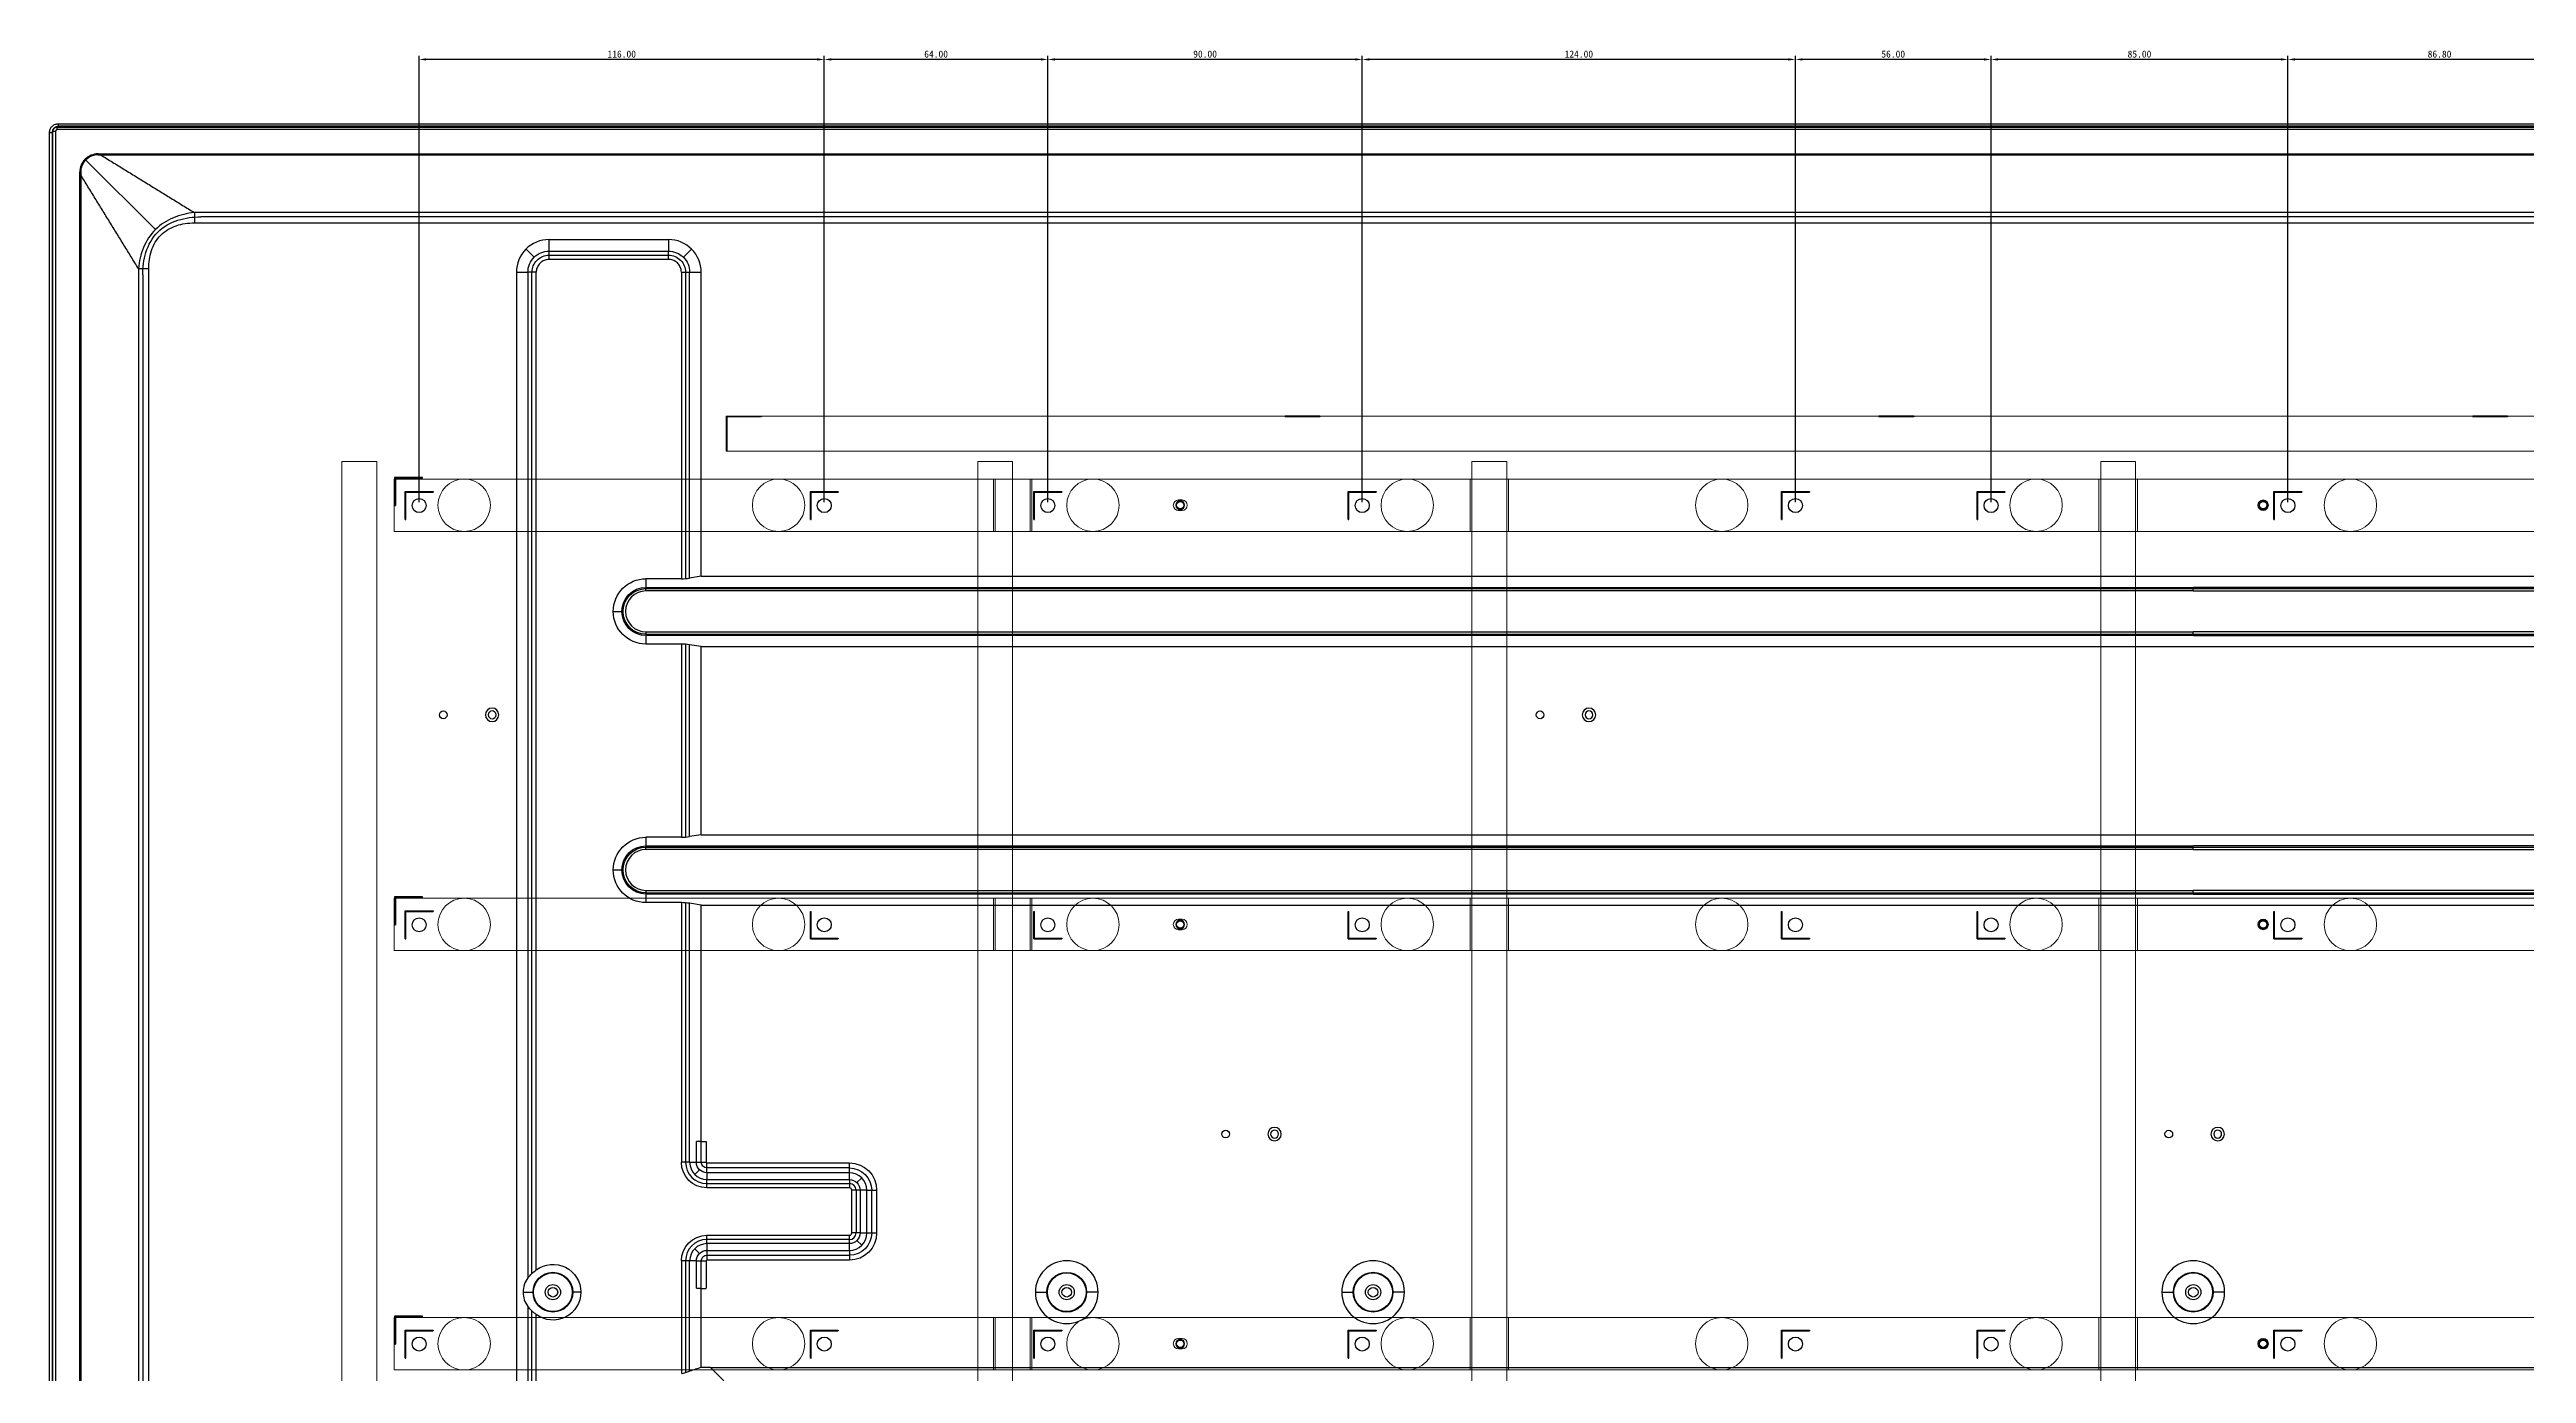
# Model space of a CAD drawing. Header units: millimetres. Extents: x 88 to 1316, y -3115 to -2187.
# Drawn here: x 88 to 797, y -2566 to -2187 of the extents above; entities that cross this region are included whole.
import ezdxf

# ---------------------------------------------------------------- set-up
doc = ezdxf.new("R2010")
doc.units = ezdxf.units.MM
doc.header["$LTSCALE"] = 46.255
doc.header["$PDMODE"] = 3
doc.header["$PDSIZE"] = 0.3125
doc.layers.get('0').update_dxf_attribs({"linetype": 'CONTINUOUS'})
doc.layers.get('Defpoints').update_dxf_attribs({"linetype": 'CONTINUOUS'})
doc.layers.add('1', color=7, linetype='CONTINUOUS', true_color=0xffffff)
doc.styles.get("Standard").update_dxf_attribs({"font": 'simfang.ttf'})
doc.dimstyles.new('002', dxfattribs={"dimscale": 0, "dimtxt": 2, "dimasz": 2, "dimexe": 1, "dimexo": 1, "dimgap": 0.5, "dimtad": 1, "dimzin": 0, "dimdsep": 46, "dimtxsty": 'Standard', "dimcen": 1, "dimclrd": 2, "dimclre": 2, "dimclrt": 5, "dimadec": 0, "dimazin": 0, "dimtp": 0.01, "dimtm": 0.01, "dimtfac": 1, "dimtofl": 0, "dimtmove": 0, "dimatfit": 3, "dimldrblk": 'CLOSED', "dimfxl": 1, "dimtolj": 1, "dimtzin": 0, "dimarcsym": 1})

# ---------------------------------------------------------------- blocks, each defined once
blk = doc.blocks.new('A$Cd3f30c15')
at = {"color": 3, "lineweight": 5}
for p, q in [((0, 15), (0, 0)), ((1082, 15), (0, 15)), ((171.5, 15), (171.5, 0)), ((172, 15), (172, 0)), ((182, 15), (182, 0)), ((182.5, 15), (182.5, 0)), ((308, 15), (308, 0)), ((308.5, 15), (308.5, 0)), ((318.5, 15), (318.5, 0)), ((319, 15), (319, 0)), ((488, 15), (488, 0)), ((488.5, 15), (488.5, 0)), ((498.5, 15), (498.5, 0)), ((499, 15), (499, 0)), ((224.5, 9), (225.5, 9)), ((1082, 0), (0, 0)), ((224.5, 6), (225.5, 6))]:
    blk.add_line(p, q, dxfattribs=at)
at = {"color": 3, "lineweight": 5, "extrusion": (0, 0, -1)}
for centre in [(-20, 7.5), (-110, 7.5), (-200, 7.5), (-290, 7.5), (-380, 7.5), (-470, 7.5)]:
    blk.add_circle(centre, 7.5, dxfattribs=at)
at = {"color": 3, "lineweight": 5}
for centre, radius in [((560, 7.5), 7.5), ((535, 7.5), 1.5)]:
    blk.add_circle(centre, radius, dxfattribs=at)
for centre, start, end in [((224.5, 7.5), 90, 270), ((225.5, 7.5), 270, 90)]:
    blk.add_arc(centre, 1.5, start, end, dxfattribs=at)
blk = doc.blocks.new('A$C6bac4a43')
at = {"color": 1, "lineweight": 5}
for p, q in [((-839.14, 10.32), (0.46, 10.32)), ((-839.14, 10.32), (-839.14, 0.32)), ((-839.14, 0.32), (0.46, 0.32))]:
    blk.add_line(p, q, dxfattribs=at)
blk = doc.blocks.new('0001')
at = {"color": 1, "lineweight": 5}
for p, q in [((358.97, -2809.12), (358.97, -2305.12)), ((368.97, -2305.12), (358.97, -2305.12)), ((368.97, -2809.12), (368.97, -2305.12)), ((358.97, -2809.12), (368.97, -2809.12))]:
    blk.add_line(p, q, dxfattribs=at)
blk = doc.blocks.new('*D451')
at = {"color": 2, "lineweight": -2, "transparency": 16777216}
for p, q in [((729.07, -2316.72), (729.07, -2189.02)), ((813.87, -2190.02), (731.07, -2190.02)), ((815.87, -2316.72), (815.87, -2189.02))]:
    blk.add_line(p, q, dxfattribs=at)
at = {"color": 2, "lineweight": 5, "transparency": 16777216}
for points in [[(731.07, -2189.69), (731.07, -2190.35), (729.07, -2190.02)], [(813.87, -2189.69), (813.87, -2190.35), (815.87, -2190.02)]]:
    blk.add_solid(points, dxfattribs=at)
at = {"layer": 'Defpoints', "color": 0, "lineweight": 5, "transparency": 16777216}
for p in [(729.07, -2190.02), (729.07, -2317.72), (815.87, -2317.72)]:
    blk.add_point(p, dxfattribs=at)
at = {"color": 5, "lineweight": 5, "transparency": 16777216, "insert": (772.47, -2188.5), "char_height": 2, "attachment_point": 5}
blk.add_mtext('\\A1;86.80', dxfattribs=at)
blk = doc.blocks.new('_CLOSED')
at = {"color": 0, "linetype": 'ByBlock'}
for p, q in [((0, 0), (-1, 0.17)), ((-1, 0.17), (-1, -0.17)), ((-1, -0.17), (0, 0)), ((-1, 0), (0, 0))]:
    blk.add_line(p, q, dxfattribs=at)
blk = doc.blocks.new('*D452')
at = {"color": 2, "lineweight": -2, "transparency": 16777216}
for p, q in [((644.07, -2316.72), (644.07, -2189.02)), ((727.07, -2190.02), (646.07, -2190.02)), ((729.07, -2316.72), (729.07, -2189.02))]:
    blk.add_line(p, q, dxfattribs=at)
at = {"color": 2, "lineweight": 5, "transparency": 16777216}
for points in [[(646.07, -2189.69), (646.07, -2190.35), (644.07, -2190.02)], [(727.07, -2189.69), (727.07, -2190.35), (729.07, -2190.02)]]:
    blk.add_solid(points, dxfattribs=at)
at = {"layer": 'Defpoints', "color": 0, "lineweight": 5, "transparency": 16777216}
for p in [(644.07, -2190.02), (644.07, -2317.72), (729.07, -2317.72)]:
    blk.add_point(p, dxfattribs=at)
at = {"color": 5, "lineweight": 5, "transparency": 16777216, "insert": (686.57, -2188.5), "char_height": 2, "attachment_point": 5}
blk.add_mtext('\\A1;85.00', dxfattribs=at)
blk = doc.blocks.new('*D453')
at = {"color": 2, "lineweight": -2, "transparency": 16777216}
for p, q in [((588.07, -2316.72), (588.07, -2189.02)), ((642.07, -2190.02), (590.07, -2190.02)), ((644.07, -2316.72), (644.07, -2189.02))]:
    blk.add_line(p, q, dxfattribs=at)
at = {"color": 2, "lineweight": 5, "transparency": 16777216}
for points in [[(590.07, -2189.69), (590.07, -2190.35), (588.07, -2190.02)], [(642.07, -2189.69), (642.07, -2190.35), (644.07, -2190.02)]]:
    blk.add_solid(points, dxfattribs=at)
at = {"layer": 'Defpoints', "color": 0, "lineweight": 5, "transparency": 16777216}
for p in [(588.07, -2190.02), (588.07, -2317.72), (644.07, -2317.72)]:
    blk.add_point(p, dxfattribs=at)
at = {"color": 5, "lineweight": 5, "transparency": 16777216, "insert": (616.07, -2188.5), "char_height": 2, "attachment_point": 5}
blk.add_mtext('\\A1;56.00', dxfattribs=at)
blk = doc.blocks.new('*D454')
at = {"color": 2, "lineweight": -2, "transparency": 16777216}
for p, q in [((464.07, -2316.72), (464.07, -2189.02)), ((586.07, -2190.02), (466.07, -2190.02)), ((588.07, -2316.72), (588.07, -2189.02))]:
    blk.add_line(p, q, dxfattribs=at)
at = {"color": 2, "lineweight": 5, "transparency": 16777216}
for points in [[(466.07, -2189.69), (466.07, -2190.35), (464.07, -2190.02)], [(586.07, -2189.69), (586.07, -2190.35), (588.07, -2190.02)]]:
    blk.add_solid(points, dxfattribs=at)
at = {"layer": 'Defpoints', "color": 0, "lineweight": 5, "transparency": 16777216}
for p in [(464.07, -2190.02), (464.07, -2317.72), (588.07, -2317.72)]:
    blk.add_point(p, dxfattribs=at)
at = {"color": 5, "lineweight": 5, "transparency": 16777216, "insert": (526.07, -2188.5), "char_height": 2, "attachment_point": 5}
blk.add_mtext('\\A1;124.00', dxfattribs=at)
blk = doc.blocks.new('*D455')
at = {"color": 2, "lineweight": -2, "transparency": 16777216}
for p, q in [((374.07, -2316.72), (374.07, -2189.02)), ((462.07, -2190.02), (376.07, -2190.02)), ((464.07, -2316.72), (464.07, -2189.02))]:
    blk.add_line(p, q, dxfattribs=at)
at = {"color": 2, "lineweight": 5, "transparency": 16777216}
for points in [[(376.07, -2189.69), (376.07, -2190.35), (374.07, -2190.02)], [(462.07, -2189.69), (462.07, -2190.35), (464.07, -2190.02)]]:
    blk.add_solid(points, dxfattribs=at)
at = {"layer": 'Defpoints', "color": 0, "lineweight": 5, "transparency": 16777216}
for p in [(374.07, -2190.02), (374.07, -2317.72), (464.07, -2317.72)]:
    blk.add_point(p, dxfattribs=at)
at = {"color": 5, "lineweight": 5, "transparency": 16777216, "insert": (419.07, -2188.5), "char_height": 2, "attachment_point": 5}
blk.add_mtext('\\A1;90.00', dxfattribs=at)
blk = doc.blocks.new('*D456')
at = {"color": 2, "lineweight": -2, "transparency": 16777216}
for p, q in [((310.07, -2316.72), (310.07, -2189.02)), ((372.07, -2190.02), (312.07, -2190.02)), ((374.07, -2316.72), (374.07, -2189.02))]:
    blk.add_line(p, q, dxfattribs=at)
at = {"color": 2, "lineweight": 5, "transparency": 16777216}
for points in [[(312.07, -2189.69), (312.07, -2190.35), (310.07, -2190.02)], [(372.07, -2189.69), (372.07, -2190.35), (374.07, -2190.02)]]:
    blk.add_solid(points, dxfattribs=at)
at = {"layer": 'Defpoints', "color": 0, "lineweight": 5, "transparency": 16777216}
for p in [(310.07, -2190.02), (310.07, -2317.72), (374.07, -2317.72)]:
    blk.add_point(p, dxfattribs=at)
at = {"color": 5, "lineweight": 5, "transparency": 16777216, "insert": (342.07, -2188.5), "char_height": 2, "attachment_point": 5}
blk.add_mtext('\\A1;64.00', dxfattribs=at)
blk = doc.blocks.new('*D457')
at = {"color": 2, "lineweight": -2, "transparency": 16777216}
for p, q in [((194.07, -2316.72), (194.07, -2189.02)), ((308.07, -2190.02), (196.07, -2190.02)), ((310.07, -2316.72), (310.07, -2189.02))]:
    blk.add_line(p, q, dxfattribs=at)
at = {"color": 2, "lineweight": 5, "transparency": 16777216}
for points in [[(196.07, -2189.69), (196.07, -2190.35), (194.07, -2190.02)], [(308.07, -2189.69), (308.07, -2190.35), (310.07, -2190.02)]]:
    blk.add_solid(points, dxfattribs=at)
at = {"layer": 'Defpoints', "color": 0, "lineweight": 5, "transparency": 16777216}
for p in [(194.07, -2190.02), (194.07, -2317.72), (310.07, -2317.72)]:
    blk.add_point(p, dxfattribs=at)
at = {"color": 5, "lineweight": 5, "transparency": 16777216, "insert": (252.07, -2188.5), "char_height": 2, "attachment_point": 5}
blk.add_mtext('\\A1;116.00', dxfattribs=at)

msp = doc.modelspace()

# ---------------------------------------------------------------- linework, layer by layer
at = {"layer": '1', "color": 7, "linetype": 'Continuous'}
for p, q in [((88.266, -2912.179), (88.266, -2210.935)), ((88.266, -2210.935), (89.016, -2210.935)), ((89.016, -2210.935), (89.016, -2912.179)), ((89.216, -2912.179), (89.216, -2210.619)), ((89.966, -2210.619), (89.216, -2210.619)), ((89.966, -2210.619), (89.966, -2912.179)), ((90.466, -2209.369), (1313.466, -2209.369)), ((90.466, -2210.119), (90.466, -2209.369)), ((1313.466, -2210.119), (90.466, -2210.119)), ((90.782, -2208.419), (1313.15, -2208.419)), ((90.782, -2208.419), (90.782, -2209.169)), ((1313.15, -2209.169), (90.782, -2209.169)), ((98.595, -2218.748), (98.477, -2218.631)), ((118.573, -2238.726), (98.666, -2218.819)), ((102.166, -2217.053), (1301.766, -2217.053)), ((102.9, -2217.337), (1301.032, -2217.337)), ((96.899, -2865.712), (96.899, -2222.319)), ((97.184, -2223.054), (97.184, -2867.592)), ((1274.214, -2233.851), (129.718, -2233.851)), ((129.718, -2236.821), (1274.214, -2236.821)), ((1272.37, -2235.081), (131.562, -2235.081)), ((226.989, -2246.662), (224.685, -2244.358)), ((231.277, -2241.577), (265.455, -2241.577)), ((231.277, -2244.885), (265.455, -2244.885)), ((231.277, -2247.267), (231.277, -2244.885)), ((231.277, -2246.055), (265.455, -2246.055)), ((265.455, -2247.267), (231.277, -2247.267)), ((265.455, -2247.267), (265.455, -2244.885)), ((272.047, -2244.358), (269.743, -2246.662)), ((113.698, -2249.872), (113.698, -2872.33)), ((114.928, -2251.715), (114.928, -2871.1)), ((116.668, -2872.33), (116.668, -2249.872)), ((221.904, -2250.95), (221.904, -2652.097)), ((221.954, -2250.95), (225.213, -2250.95)), ((225.213, -2250.95), (225.213, -2538.737)), ((227.594, -2250.95), (225.213, -2250.95)), ((226.383, -2537.449), (226.383, -2250.95)), ((227.594, -2536.435), (227.594, -2250.95)), ((269.138, -2250.95), (269.138, -2338.611)), ((269.138, -2250.95), (271.519, -2250.95)), ((270.349, -2250.95), (270.349, -2338.564)), ((271.519, -2338.427), (271.519, -2250.95)), ((271.519, -2250.95), (274.778, -2250.95)), ((274.828, -2337.957), (274.828, -2250.95)), ((281.966, -2292.119), (291.966, -2292.119)), ((281.966, -2292.119), (281.966, -2302.119)), ((291.966, -2292.319), (282.166, -2292.319)), ((282.166, -2292.319), (282.166, -2302.119)), ((291.966, -2292.119), (291.966, -2292.319)), ((441.966, -2292.119), (441.966, -2292.319)), ((451.966, -2292.119), (441.966, -2292.119)), ((451.966, -2292.319), (441.966, -2292.319)), ((451.966, -2292.119), (451.966, -2292.319)), ((611.966, -2292.119), (611.966, -2292.319)), ((621.966, -2292.119), (611.966, -2292.119)), ((621.966, -2292.319), (611.966, -2292.319)), ((621.966, -2292.119), (621.966, -2292.319)), ((781.966, -2292.119), (781.966, -2292.319)), ((791.966, -2292.119), (781.966, -2292.119)), ((791.966, -2292.319), (781.966, -2292.319)), ((791.966, -2292.119), (791.966, -2292.319)), ((282.166, -2302.119), (281.966, -2302.119)), ((195.066, -2309.719), (187.066, -2309.719)), ((187.066, -2309.719), (187.066, -2317.719)), ((195.066, -2309.919), (187.266, -2309.919)), ((187.266, -2309.919), (187.266, -2317.719)), ((195.066, -2309.919), (195.066, -2309.719)), ((187.066, -2317.719), (187.266, -2317.719)), ((190.066, -2321.719), (190.066, -2313.719)), ((190.066, -2313.719), (198.066, -2313.719)), ((190.266, -2321.719), (190.266, -2313.919)), ((190.266, -2313.919), (198.066, -2313.919)), ((198.066, -2313.719), (198.066, -2313.919)), ((306.066, -2313.719), (314.066, -2313.719)), ((306.066, -2321.719), (306.066, -2313.719)), ((306.266, -2321.719), (306.266, -2313.919)), ((306.266, -2313.919), (314.066, -2313.919)), ((314.066, -2313.719), (314.066, -2313.919)), ((370.066, -2313.719), (378.066, -2313.719)), ((370.066, -2321.719), (370.066, -2313.719)), ((370.266, -2321.719), (370.266, -2313.919)), ((370.266, -2313.919), (378.066, -2313.919)), ((378.066, -2313.719), (378.066, -2313.919)), ((460.066, -2313.719), (468.066, -2313.719)), ((460.066, -2321.719), (460.066, -2313.719)), ((460.266, -2321.719), (460.266, -2313.919)), ((460.266, -2313.919), (468.066, -2313.919)), ((468.066, -2313.719), (468.066, -2313.919)), ((584.066, -2321.719), (584.066, -2313.719)), ((584.066, -2313.719), (592.066, -2313.719)), ((584.266, -2321.719), (584.266, -2313.919)), ((584.266, -2313.919), (592.066, -2313.919)), ((592.066, -2313.719), (592.066, -2313.919)), ((640.066, -2321.719), (640.066, -2313.719)), ((640.066, -2313.719), (648.066, -2313.719)), ((640.266, -2321.719), (640.266, -2313.919)), ((640.266, -2313.919), (648.066, -2313.919)), ((648.066, -2313.719), (648.066, -2313.919)), ((725.066, -2313.719), (733.066, -2313.719)), ((725.066, -2321.719), (725.066, -2313.719)), ((725.266, -2313.919), (733.066, -2313.919)), ((725.266, -2321.719), (725.266, -2313.919)), ((733.066, -2313.719), (733.066, -2313.919)), ((190.066, -2321.719), (190.266, -2321.719)), ((306.066, -2321.719), (306.266, -2321.719)), ((370.066, -2321.719), (370.266, -2321.719)), ((460.066, -2321.719), (460.266, -2321.719)), ((584.066, -2321.719), (584.266, -2321.719)), ((640.066, -2321.719), (640.266, -2321.719)), ((725.066, -2321.719), (725.266, -2321.719)), ((269.138, -2338.662), (259.018, -2338.662)), ((259.018, -2338.712), (259.018, -2341.13)), ((274.828, -2337.957), (271.519, -2338.478)), ((274.828, -2337.957), (1129.104, -2337.957)), ((259.018, -2341.13), (701.966, -2341.13)), ((259.018, -2342.165), (259.018, -2341.13)), ((259.018, -2341.478), (701.966, -2341.478)), ((701.966, -2342.165), (259.018, -2342.165)), ((701.966, -2341.478), (1144.914, -2341.478)), ((701.966, -2342.165), (1144.914, -2342.165)), ((1144.914, -2341.13), (702.021, -2341.13)), ((249.71, -2348.019), (252.128, -2348.019)), ((259.018, -2353.874), (701.966, -2353.874)), ((259.018, -2353.874), (259.018, -2354.909)), ((1144.914, -2353.874), (701.966, -2353.874)), ((259.018, -2354.561), (701.966, -2354.561)), ((259.018, -2354.909), (259.018, -2357.327)), ((701.966, -2354.909), (259.018, -2354.909)), ((269.138, -2357.377), (259.018, -2357.377)), ((269.138, -2357.428), (269.138, -2412.611)), ((270.349, -2357.474), (270.349, -2412.565)), ((274.828, -2358.082), (271.519, -2357.561)), ((271.519, -2412.427), (271.519, -2357.612)), ((274.828, -2358.082), (1129.104, -2358.082)), ((274.828, -2411.957), (274.828, -2358.082)), ((701.966, -2354.561), (1144.914, -2354.561)), ((702.021, -2354.909), (1144.914, -2354.909)), ((269.138, -2412.662), (259.018, -2412.662)), ((259.018, -2412.712), (259.018, -2415.13)), ((259.018, -2415.13), (701.966, -2415.13)), ((259.018, -2416.165), (259.018, -2415.13)), ((259.018, -2415.478), (701.966, -2415.478)), ((701.966, -2416.165), (259.018, -2416.165)), ((274.828, -2411.957), (271.519, -2412.478)), ((274.828, -2411.957), (1129.104, -2411.957)), ((701.966, -2415.478), (1144.914, -2415.478)), ((701.966, -2416.165), (1144.914, -2416.165)), ((1144.914, -2415.13), (702.021, -2415.13)), ((249.71, -2422.019), (252.128, -2422.019)), ((187.066, -2429.719), (187.066, -2437.719)), ((195.066, -2429.719), (187.066, -2429.719)), ((195.066, -2429.919), (187.266, -2429.919)), ((187.266, -2429.919), (187.266, -2437.719)), ((195.066, -2429.919), (195.066, -2429.719)), ((259.018, -2427.874), (701.966, -2427.874)), ((259.018, -2427.874), (259.018, -2428.909)), ((259.018, -2428.561), (701.966, -2428.561)), ((259.018, -2428.909), (259.018, -2431.327)), ((701.966, -2428.909), (259.018, -2428.909)), ((269.138, -2431.377), (259.018, -2431.377)), ((269.138, -2431.429), (269.138, -2505.69)), ((270.349, -2431.475), (270.349, -2505.69)), ((274.828, -2432.082), (271.519, -2431.561)), ((271.519, -2505.69), (271.519, -2431.612)), ((274.828, -2432.082), (1129.104, -2432.082)), ((274.828, -2499.7), (274.828, -2432.082)), ((1144.914, -2427.874), (701.966, -2427.874)), ((701.966, -2428.561), (1144.914, -2428.561)), ((702.021, -2428.909), (1144.914, -2428.909)), ((187.066, -2437.719), (187.266, -2437.719)), ((190.066, -2441.719), (190.066, -2433.719)), ((190.066, -2433.719), (198.066, -2433.719)), ((190.266, -2433.919), (198.066, -2433.919)), ((190.266, -2441.719), (190.266, -2433.919)), ((198.066, -2433.719), (198.066, -2433.919)), ((306.066, -2441.716), (306.066, -2433.916)), ((306.066, -2433.916), (306.266, -2433.916)), ((306.266, -2441.516), (306.266, -2433.916)), ((370.066, -2433.916), (370.266, -2433.916)), ((370.066, -2441.716), (370.066, -2433.916)), ((370.266, -2441.516), (370.266, -2433.916)), ((460.066, -2441.716), (460.066, -2433.916)), ((460.066, -2433.916), (460.266, -2433.916)), ((460.266, -2441.516), (460.266, -2433.916)), ((584.066, -2433.916), (584.266, -2433.916)), ((584.066, -2441.716), (584.066, -2433.916)), ((584.066, -2433.919), (584.266, -2433.919)), ((584.066, -2441.719), (584.066, -2433.919)), ((584.266, -2441.516), (584.266, -2433.916)), ((584.266, -2441.519), (584.266, -2433.919)), ((640.066, -2441.719), (640.066, -2433.919)), ((640.066, -2433.919), (640.266, -2433.919)), ((640.266, -2441.519), (640.266, -2433.919)), ((725.066, -2441.719), (725.066, -2433.919)), ((725.066, -2433.919), (725.266, -2433.919)), ((725.266, -2441.519), (725.266, -2433.919)), ((190.066, -2441.719), (190.266, -2441.719)), ((306.066, -2441.716), (314.066, -2441.716)), ((306.266, -2441.516), (314.066, -2441.516)), ((314.066, -2441.516), (314.066, -2441.716)), ((370.066, -2441.716), (378.066, -2441.716)), ((370.266, -2441.516), (378.066, -2441.516)), ((378.066, -2441.516), (378.066, -2441.716)), ((460.066, -2441.716), (468.066, -2441.716)), ((460.266, -2441.516), (468.066, -2441.516)), ((468.066, -2441.516), (468.066, -2441.716)), ((584.066, -2441.716), (592.066, -2441.716)), ((584.066, -2441.719), (592.066, -2441.719)), ((584.266, -2441.516), (592.066, -2441.516)), ((584.266, -2441.519), (592.066, -2441.519)), ((592.066, -2441.516), (592.066, -2441.716)), ((592.066, -2441.519), (592.066, -2441.719)), ((640.066, -2441.719), (648.066, -2441.719)), ((640.266, -2441.519), (648.066, -2441.519)), ((648.066, -2441.519), (648.066, -2441.719)), ((725.066, -2441.719), (733.066, -2441.719)), ((725.266, -2441.519), (733.066, -2441.519)), ((733.066, -2441.519), (733.066, -2441.719)), ((274.828, -2499.7), (273.454, -2499.7)), ((273.454, -2505.69), (273.454, -2499.75)), ((274.828, -2499.7), (276.25, -2499.7)), ((274.828, -2505.69), (274.828, -2499.75)), ((276.25, -2499.75), (276.25, -2505.69)), ((271.519, -2505.69), (269.138, -2505.69)), ((271.519, -2505.69), (273.454, -2505.69)), ((274.333, -2507.811), (272.965, -2509.18)), ((273.454, -2505.69), (276.25, -2505.69)), ((276.455, -2505.895), (317.256, -2505.895)), ((276.455, -2508.69), (276.455, -2505.895)), ((317.256, -2507.317), (276.455, -2507.317)), ((276.455, -2508.69), (276.455, -2510.625)), ((317.256, -2508.69), (276.455, -2508.69)), ((317.256, -2508.69), (317.256, -2505.895)), ((317.256, -2510.625), (317.256, -2508.69)), ((320.791, -2510.154), (319.423, -2511.523)), ((276.455, -2510.625), (317.256, -2510.625)), ((276.455, -2513.006), (276.455, -2510.625)), ((276.455, -2511.795), (317.256, -2511.795)), ((317.256, -2513.006), (276.455, -2513.006)), ((317.256, -2510.625), (317.256, -2513.006)), ((317.939, -2525.917), (317.939, -2513.69)), ((320.32, -2513.69), (317.939, -2513.69)), ((319.15, -2513.69), (319.15, -2525.917)), ((322.255, -2513.69), (320.32, -2513.69)), ((320.32, -2513.69), (320.32, -2525.917)), ((322.255, -2525.917), (322.255, -2513.69)), ((322.255, -2513.69), (325.051, -2513.69)), ((323.629, -2525.917), (323.629, -2513.69)), ((325.051, -2513.69), (325.051, -2525.917)), ((272.965, -2530.427), (274.333, -2531.795)), ((276.455, -2526.6), (317.256, -2526.6)), ((276.455, -2528.981), (276.455, -2526.6)), ((317.256, -2527.811), (276.455, -2527.811)), ((276.455, -2528.981), (276.455, -2530.916)), ((317.256, -2528.981), (276.455, -2528.981)), ((276.455, -2530.916), (317.256, -2530.916)), ((276.455, -2530.916), (276.455, -2533.712)), ((317.256, -2528.981), (317.256, -2526.6)), ((317.256, -2530.916), (317.256, -2528.981)), ((317.256, -2530.916), (317.256, -2533.712)), ((320.32, -2525.917), (317.939, -2525.917)), ((319.423, -2528.084), (320.791, -2529.452)), ((320.32, -2525.917), (322.255, -2525.917)), ((322.255, -2525.917), (325.051, -2525.917)), ((269.138, -2533.917), (269.138, -2566.086)), ((271.519, -2533.917), (269.138, -2533.917)), ((270.349, -2533.917), (270.349, -2565.827)), ((273.454, -2533.917), (271.519, -2533.917)), ((271.519, -2565.46), (271.519, -2533.917)), ((273.454, -2541.744), (273.454, -2533.917)), ((273.454, -2533.917), (276.25, -2533.917)), ((274.828, -2541.744), (274.828, -2533.917)), ((276.25, -2533.917), (276.25, -2541.744)), ((276.455, -2532.29), (317.256, -2532.29)), ((317.256, -2533.712), (276.455, -2533.712)), ((223.861, -2542.879), (226.679, -2542.879)), ((240.292, -2542.879), (238.053, -2542.879)), ((274.828, -2541.794), (273.454, -2541.794)), ((274.828, -2564.453), (274.828, -2541.794)), ((274.828, -2541.794), (276.25, -2541.794)), ((370.53, -2542.883), (373.779, -2542.883)), ((388.402, -2542.883), (385.153, -2542.883)), ((458.233, -2542.879), (461.479, -2542.879)), ((476.099, -2542.879), (472.853, -2542.879)), ((693.033, -2542.879), (696.279, -2542.879)), ((710.899, -2542.879), (707.653, -2542.879)), ((187.066, -2549.719), (187.066, -2557.719)), ((195.066, -2549.719), (187.066, -2549.719)), ((187.266, -2549.919), (187.266, -2557.719)), ((195.066, -2549.919), (187.266, -2549.919)), ((195.066, -2549.919), (195.066, -2549.719)), ((225.213, -2547.018), (225.213, -2653.681)), ((226.383, -2654.652), (226.383, -2548.308)), ((227.594, -2655.913), (227.594, -2549.321)), ((187.066, -2557.719), (187.266, -2557.719)), ((190.066, -2561.719), (190.066, -2553.719)), ((190.066, -2553.719), (198.066, -2553.719)), ((190.266, -2553.919), (198.066, -2553.919)), ((190.266, -2561.719), (190.266, -2553.919)), ((198.066, -2553.719), (198.066, -2553.919)), ((306.066, -2561.719), (306.066, -2553.719)), ((306.066, -2553.719), (314.066, -2553.719)), ((306.266, -2561.719), (306.266, -2553.919)), ((306.266, -2553.919), (314.066, -2553.919)), ((314.066, -2553.719), (314.066, -2553.919)), ((370.066, -2553.719), (378.066, -2553.719)), ((370.066, -2561.719), (370.066, -2553.719)), ((370.266, -2553.919), (378.066, -2553.919)), ((370.266, -2561.719), (370.266, -2553.919)), ((378.066, -2553.719), (378.066, -2553.919)), ((460.066, -2561.719), (460.066, -2553.719)), ((460.066, -2553.719), (468.066, -2553.719)), ((460.266, -2553.919), (468.066, -2553.919)), ((460.266, -2561.719), (460.266, -2553.919)), ((468.066, -2553.719), (468.066, -2553.919)), ((584.066, -2561.719), (584.066, -2553.719)), ((584.066, -2553.719), (592.066, -2553.719)), ((584.266, -2561.719), (584.266, -2553.919)), ((584.266, -2553.919), (592.066, -2553.919)), ((592.066, -2553.719), (592.066, -2553.919)), ((640.066, -2561.719), (640.066, -2553.719)), ((640.066, -2553.719), (648.066, -2553.719)), ((640.266, -2561.719), (640.266, -2553.919)), ((640.266, -2553.919), (648.066, -2553.919)), ((648.066, -2553.719), (648.066, -2553.919)), ((725.066, -2561.719), (725.066, -2553.719)), ((725.066, -2553.719), (733.066, -2553.719)), ((725.266, -2553.919), (733.066, -2553.919)), ((725.266, -2561.719), (725.266, -2553.919)), ((733.066, -2553.719), (733.066, -2553.919)), ((190.066, -2561.719), (190.266, -2561.719)), ((277.493, -2564.397), (1126.439, -2564.397)), ((277.529, -2564.432), (281.329, -2568.233)), ((306.066, -2561.719), (306.266, -2561.719)), ((370.066, -2561.719), (370.266, -2561.719)), ((460.066, -2561.719), (460.266, -2561.719)), ((584.066, -2561.719), (584.266, -2561.719)), ((640.066, -2561.719), (640.266, -2561.719)), ((725.066, -2561.719), (725.266, -2561.719))]:
    msp.add_line(p, q, dxfattribs=at)
for centre, radius in [((194.066, -2317.719), 2), ((310.066, -2317.719), 2), ((374.066, -2317.719), 2), ((411.966, -2317.619), 1.05), ((464.066, -2317.719), 2), ((588.066, -2317.719), 2), ((644.066, -2317.719), 2), ((721.966, -2317.619), 1.05), ((729.066, -2317.719), 2), ((200.966, -2377.619), 1.1), ((514.966, -2377.619), 1.1), ((194.066, -2437.719), 2), ((310.066, -2437.719), 2), ((374.066, -2437.719), 2), ((411.966, -2437.616), 1.05), ((464.066, -2437.719), 2), ((588.066, -2437.719), 2), ((644.066, -2437.719), 2), ((721.966, -2437.619), 1.05), ((729.066, -2437.719), 2), ((424.966, -2497.619), 1.1), ((694.966, -2497.619), 1.1), ((232.366, -2542.879), 5.627), ((232.366, -2542.879), 5.534), ((379.466, -2542.883), 5.627), ((379.466, -2542.883), 5.534), ((467.166, -2542.879), 5.627), ((467.166, -2542.879), 5.534), ((701.966, -2542.879), 5.627), ((701.966, -2542.879), 5.534), ((194.066, -2557.719), 2), ((310.066, -2557.719), 2), ((374.066, -2557.719), 2), ((411.966, -2557.619), 1.05), ((464.066, -2557.719), 2), ((588.066, -2557.719), 2), ((644.066, -2557.719), 2), ((721.966, -2557.619), 1.05), ((729.066, -2557.719), 2)]:
    msp.add_circle(centre, radius, dxfattribs=at)
at = {"layer": '1', "color": 7, "linetype": 'Continuous', "extrusion": (0, 0, -1)}
for centre, radius in [((-411.966, -2317.619), 1.25), ((-721.966, -2317.619), 1.25), ((-214.966, -2377.619), 1.925), ((-214.966, -2377.619), 1.125), ((-528.966, -2377.619), 1.925), ((-528.966, -2377.619), 1.125), ((-411.966, -2437.616), 1.25), ((-721.966, -2437.619), 1.25), ((-438.966, -2497.619), 1.925), ((-708.966, -2497.619), 1.925), ((-438.966, -2497.619), 1.125), ((-708.966, -2497.619), 1.125), ((-411.966, -2557.619), 1.25), ((-721.966, -2557.619), 1.25)]:
    msp.add_circle(centre, radius, dxfattribs=at)
for centre, radius, start, end in [((-90.466, -2210.619), 1.25, 0, 90), ((-259.018, -2348.019), 9.358, 270, 90), ((-259.018, -2348.019), 6.89, 270, 90), ((-259.018, -2348.019), 6.542, 270, 90), ((-259.018, -2422.019), 9.358, 270, 90), ((-259.018, -2422.019), 6.89, 270, 90), ((-259.018, -2422.019), 6.542, 270, 90), ((-276.455, -2505.69), 7.317, 270, 0), ((-276.455, -2505.69), 3, 270, 0), ((-276.455, -2505.69), 1.627, 270, 0), ((-317.256, -2513.69), 7.795, 90, 180), ((-317.256, -2513.69), 6.373, 90, 180), ((-317.256, -2513.69), 3.065, 90, 180), ((-276.455, -2533.917), 7.317, 0, 90), ((-276.455, -2533.917), 3, 0, 90), ((-317.256, -2525.917), 3.065, 180, 270), ((-317.256, -2525.917), 7.795, 180, 270), ((-317.256, -2525.917), 6.373, 180, 270), ((-232.366, -2542.879), 5.687, 360, 180), ((-232.366, -2542.879), 7.976, 53.2531, 180), ((-276.455, -2533.917), 1.627, 0, 90), ((-379.466, -2542.883), 5.687, 360, 180), ((-467.166, -2542.879), 5.687, 360, 180), ((-701.966, -2542.879), 5.687, 360, 180), ((-232.366, -2542.879), 5.687, 180, 360), ((-232.366, -2542.879), 7.976, 180, 306.7469), ((-232.366, -2542.879), 2.175, 0, 180), ((-232.366, -2542.879), 2.175, 180, 0), ((-232.366, -2542.879), 1.375, 0, 180), ((-232.366, -2542.879), 1.375, 180, 0), ((-379.466, -2542.883), 5.687, 180, 360), ((-379.466, -2542.883), 2.175, 0, 180), ((-379.466, -2542.883), 2.175, 180, 0), ((-379.466, -2542.883), 1.375, 0, 180), ((-379.466, -2542.883), 1.375, 180, 0), ((-467.166, -2542.879), 5.687, 180, 360), ((-467.166, -2542.879), 2.175, 0, 180), ((-467.166, -2542.879), 2.175, 180, 0), ((-467.166, -2542.879), 1.375, 0, 180), ((-467.166, -2542.879), 1.375, 180, 0), ((-701.966, -2542.879), 5.687, 180, 360), ((-701.966, -2542.879), 2.175, 0, 180), ((-701.966, -2542.879), 2.175, 180, 0), ((-701.966, -2542.879), 1.375, 0, 180), ((-701.966, -2542.879), 1.375, 180, 0)]:
    msp.add_arc(centre, radius, start, end, dxfattribs=at)
at = {"layer": '1', "color": 7, "linetype": 'Continuous'}
for centre, radius, start, end in [((90.466, -2210.619), 0.5, 90, 180), ((259.018, -2348.019), 5.855, 90, 270), ((259.018, -2422.019), 5.855, 90, 270), ((276.455, -2505.69), 6.105, 180, 270), ((276.455, -2505.69), 4.935, 180, 270), ((276.455, -2505.69), 0.205, 180, 270), ((317.256, -2513.69), 5, 0, 90), ((317.256, -2513.69), 1.895, 0, 89.999999), ((317.256, -2513.69), 0.683, 0, 90), ((276.455, -2533.917), 6.105, 90, 180), ((276.455, -2533.917), 4.935, 90, 180), ((317.256, -2525.917), 5, 270, 0), ((317.256, -2525.917), 0.683, 270, 0), ((317.256, -2525.917), 1.895, 270.000001, 0), ((276.455, -2533.917), 0.205, 90, 180), ((379.466, -2542.883), 8.986, 0, 180), ((467.166, -2542.879), 8.983, 0, 180), ((701.966, -2542.879), 8.983, 0, 180), ((379.466, -2542.883), 8.986, 180, 0), ((467.166, -2542.879), 8.983, 180, 0), ((701.966, -2542.879), 8.983, 180, 0)]:
    msp.add_arc(centre, radius, start, end, dxfattribs=at)
for centre, major_axis, ratio, start_param, end_param in [((269.138, -2333.264), (9.2, 0), 0.5866965, 4.712389, 4.9741884), ((269.138, -2362.775), (9.2, 0), 0.5866965, 1.3089969, 1.5707963), ((269.138, -2407.264), (9.2, 0), 0.5866965, 4.712389, 4.9741884), ((269.138, -2436.775), (9.2, 0), 0.5866965, 1.3089969, 1.5707963), ((230.796, -2542.879), (6.984, 0), 0.9743966, 2.4970434, 3.1415927), ((230.796, -2542.879), (6.984, 0), 0.9743966, 3.1415927, 3.7861419), ((303.073, -2635.327), (-38.524, 66.568), 0.7506225, 6.0905446, 6.15011), ((309.424, -2641.677), (64.961, -64.961), 0.6444005, 2.5691639, 2.607381)]:
    msp.add_ellipse(centre, major_axis=major_axis, ratio=ratio, start_param=start_param, end_param=end_param, dxfattribs=at)
for points, knots in [([(88.266, -2210.935), (88.266, -2210.935), (88.266, -2210.935), (88.266, -2210.617), (88.331, -2210.294), (88.556, -2209.743), (88.705, -2209.501), (89.072, -2209.079), (89.296, -2208.895), (89.788, -2208.612), (90.063, -2208.51), (90.488, -2208.433), (90.635, -2208.419), (90.781, -2208.419), (90.782, -2208.419), (90.782, -2208.419)], [0, 0, 0, 0, 0.0000153, 0.0000153, 0.2442071, 0.2442071, 0.4555254, 0.4555254, 0.6711557, 0.6711557, 0.8889892, 0.8889892, 0.9999847, 0.9999847, 1, 1, 1, 1]), ([(90.782, -2209.169), (90.679, -2209.169), (90.577, -2209.179), (90.279, -2209.232), (90.086, -2209.303), (89.739, -2209.501), (89.581, -2209.631), (89.322, -2209.929), (89.217, -2210.1), (89.061, -2210.486), (89.016, -2210.713), (89.016, -2210.935)], [0, 0, 0, 0, 0.1101485, 0.1101485, 0.3279374, 0.3279374, 0.5447776, 0.5447776, 0.7569573, 0.7569573, 1, 1, 1, 1]), ([(90.473, -2210.072), (90.373, -2210.154), (90.276, -2210.241), (90.094, -2210.422), (90.009, -2210.517), (89.929, -2210.615)], [0, 0, 0, 0, 0.5061794, 0.5061794, 1, 1, 1, 1]), ([(102.166, -2217.053), (100.773, -2217.053), (99.422, -2217.615), (97.465, -2219.572), (96.899, -2220.925), (96.899, -2222.319)], [0, 0, 0, 0, 0.5, 0.5, 1, 1, 1, 1]), ([(102.166, -2217.334), (100.849, -2217.322), (99.557, -2217.857), (97.704, -2219.709), (97.168, -2221.004), (97.18, -2222.319)], [0, 0, 0, 0, 0.5, 0.5, 1, 1, 1, 1]), ([(129.718, -2233.851), (127.672, -2234.064), (125.627, -2234.531), (121.809, -2236.123), (120.033, -2237.267), (117.11, -2240.187), (115.963, -2241.963), (114.367, -2245.794), (113.908, -2247.825), (113.698, -2249.872)], [0, 0, 0, 0, 0.25, 0.25, 0.5, 0.5, 0.75, 0.75, 1, 1, 1, 1]), ([(114.928, -2251.716), (114.94, -2249.508), (115.195, -2247.34), (116.538, -2243.089), (117.682, -2241.051), (120.861, -2237.865), (122.88, -2236.723), (127.137, -2235.36), (129.346, -2235.093), (131.562, -2235.082)], [0, 0, 0, 0, 0.2471233, 0.2471233, 0.4999877, 0.4999877, 0.752852, 0.752852, 1, 1, 1, 1]), ([(116.668, -2249.872), (116.668, -2248.12), (116.883, -2246.403), (117.984, -2243.081), (118.887, -2241.524), (121.347, -2239.06), (122.897, -2238.158), (126.209, -2237.048), (127.962, -2236.821), (129.718, -2236.821)], [0, 0, 0, 0, 0.25, 0.25, 0.5, 0.5, 0.75, 0.75, 1, 1, 1, 1]), ([(231.277, -2241.577), (228.801, -2241.577), (226.38, -2242.593), (222.923, -2246.048), (221.904, -2248.475), (221.904, -2250.95)], [0, 0, 0, 0, 0.5, 0.5, 1, 1, 1, 1]), ([(225.213, -2250.95), (225.213, -2249.371), (225.87, -2247.782), (228.106, -2245.544), (229.698, -2244.885), (231.277, -2244.885)], [0, 0, 0, 0, 0.5, 0.5, 1, 1, 1, 1]), ([(226.383, -2250.95), (226.383, -2249.657), (226.913, -2248.393), (228.718, -2246.587), (229.985, -2246.055), (231.277, -2246.055)], [0, 0, 0, 0, 0.5, 0.5, 1, 1, 1, 1]), ([(231.277, -2247.267), (231.006, -2247.267), (230.734, -2247.297), (230.068, -2247.447), (229.676, -2247.607), (228.977, -2248.044), (228.66, -2248.325), (228.145, -2248.97), (227.938, -2249.34), (227.666, -2250.119), (227.594, -2250.537), (227.594, -2250.95)], [0, 0, 0, 0, 0.1401032, 0.1401032, 0.3548008, 0.3548008, 0.5698035, 0.5698035, 0.7849474, 0.7849474, 1, 1, 1, 1]), ([(274.828, -2250.95), (274.828, -2248.474), (273.812, -2246.053), (270.356, -2242.595), (267.93, -2241.577), (265.455, -2241.577)], [0, 0, 0, 0, 0.5, 0.5, 1, 1, 1, 1]), ([(265.455, -2244.885), (267.034, -2244.885), (268.623, -2245.542), (270.86, -2247.778), (271.519, -2249.371), (271.519, -2250.95)], [0, 0, 0, 0, 0.5, 0.5, 1, 1, 1, 1]), ([(265.455, -2246.055), (266.748, -2246.055), (268.012, -2246.586), (269.818, -2248.39), (270.349, -2249.657), (270.349, -2250.95)], [0, 0, 0, 0, 0.5, 0.5, 1, 1, 1, 1]), ([(269.138, -2250.95), (269.138, -2250.679), (269.107, -2250.407), (268.958, -2249.741), (268.797, -2249.349), (268.361, -2248.65), (268.079, -2248.333), (267.435, -2247.818), (267.064, -2247.611), (266.285, -2247.338), (265.867, -2247.267), (265.455, -2247.267)], [0, 0, 0, 0, 0.1401032, 0.1401032, 0.3548008, 0.3548008, 0.5698035, 0.5698035, 0.7849474, 0.7849474, 1, 1, 1, 1]), ([(701.966, -2342.165), (701.966, -2342.045), (701.966, -2341.805), (701.966, -2341.478), (701.966, -2341.256), (701.966, -2341.16), (701.966, -2341.13)], [0, 0, 0, 0, 0.2882875, 0.576575, 0.8648625, 1, 1, 1, 1]), ([(701.966, -2354.909), (701.966, -2354.839), (701.966, -2354.7), (701.966, -2354.392), (701.966, -2354.106), (701.966, -2353.93), (701.966, -2353.874)], [0, 0, 0, 0, 0.2882874, 0.5765748, 0.8648622, 1, 1, 1, 1]), ([(701.966, -2416.165), (701.966, -2416.045), (701.966, -2415.805), (701.966, -2415.478), (701.966, -2415.256), (701.966, -2415.16), (701.966, -2415.13)], [0, 0, 0, 0, 0.2882875, 0.576575, 0.8648625, 1, 1, 1, 1]), ([(701.966, -2428.909), (701.966, -2428.839), (701.966, -2428.7), (701.966, -2428.392), (701.966, -2428.106), (701.966, -2427.93), (701.966, -2427.874)], [0, 0, 0, 0, 0.2882874, 0.5765748, 0.8648622, 1, 1, 1, 1])]:
    msp.add_open_spline(points, degree=3, knots=knots, dxfattribs=at)
for points, degree in [([(102.166, -2217.284), (102.166, -2217.223), (102.166, -2217.163), (102.166, -2217.103)], 3), ([(102.166, -2217.334), (102.41, -2217.336), (102.655, -2217.337), (102.9, -2217.337)], 3), ([(102.943, -2217.364), (129.718, -2233.851)], 1), ([(96.949, -2222.319), (97.009, -2222.319), (97.07, -2222.319), (97.13, -2222.319)], 3), ([(97.18, -2222.319), (97.183, -2222.563), (97.184, -2222.809), (97.184, -2223.054)], 3), ([(113.698, -2249.872), (97.21, -2223.097)], 1), ([(129.718, -2233.851), (129.718, -2234.629), (129.718, -2235.722), (129.718, -2236.821)], 3), ([(231.277, -2244.885), (231.277, -2243.799), (231.277, -2242.713), (231.277, -2241.627)], 3), ([(265.455, -2241.627), (265.455, -2242.713), (265.455, -2243.799), (265.455, -2244.885)], 3), ([(113.698, -2249.872), (114.475, -2249.872), (115.568, -2249.872), (116.668, -2249.872)], 3), ([(225.213, -2538.791), (225.89, -2537.912), (226.695, -2537.159), (227.594, -2536.488)], 3), ([(227.594, -2549.271), (226.695, -2548.6), (225.89, -2547.847), (225.213, -2546.968)], 3), ([(269.138, -2566.136), (269.965, -2566.002), (270.757, -2565.787), (271.519, -2565.51)], 3)]:
    msp.add_open_spline(points, degree=degree, dxfattribs=at)

# ---------------------------------------------------------------- block references
at = {"color": 3, "lineweight": 5}
for name, p in [('A$C6bac4a43', (1121.105, -2302.443)), ('0001', (-187, 0)), ('A$Cd3f30c15', (186.966, -2325.119)), ('0001', (-5, 0)), ('0001', (136.5, 0)), ('0001', (316.5, 0)), ('A$Cd3f30c15', (186.966, -2445.119)), ('A$Cd3f30c15', (186.966, -2565.119))]:
    msp.add_blockref(name, p, dxfattribs=at)

# ---------------------------------------------------------------- dimensions: what is measured, and where the dimension line sits
for base, p1, p2, picture, middle in [((194.066, -2190.02), (310.066, -2317.719), (194.066, -2317.719), '*D457', (252.066, -2188.503)), ((310.066, -2190.02), (374.066, -2317.719), (310.066, -2317.719), '*D456', (342.066, -2188.503)), ((374.066, -2190.02), (464.066, -2317.719), (374.066, -2317.719), '*D455', (419.066, -2188.503)), ((464.066, -2190.02), (588.066, -2317.719), (464.066, -2317.719), '*D454', (526.066, -2188.503)), ((588.066, -2190.02), (644.066, -2317.719), (588.066, -2317.719), '*D453', (616.066, -2188.503)), ((644.066, -2190.02), (729.066, -2317.719), (644.066, -2317.719), '*D452', (686.566, -2188.503)), ((729.066, -2190.02), (815.866, -2317.719), (729.066, -2317.719), '*D451', (772.466, -2188.503))]:
    dim = msp.add_linear_dim(base=base, p1=p1, p2=p2, dimstyle='002', override={"dimscale": 1, "dimtmove": 1}, dxfattribs=at)
    dim.commit()
    dim.dimension.update_dxf_attribs({"geometry": picture, "text_midpoint": middle})

doc.saveas('drawing.dxf')
